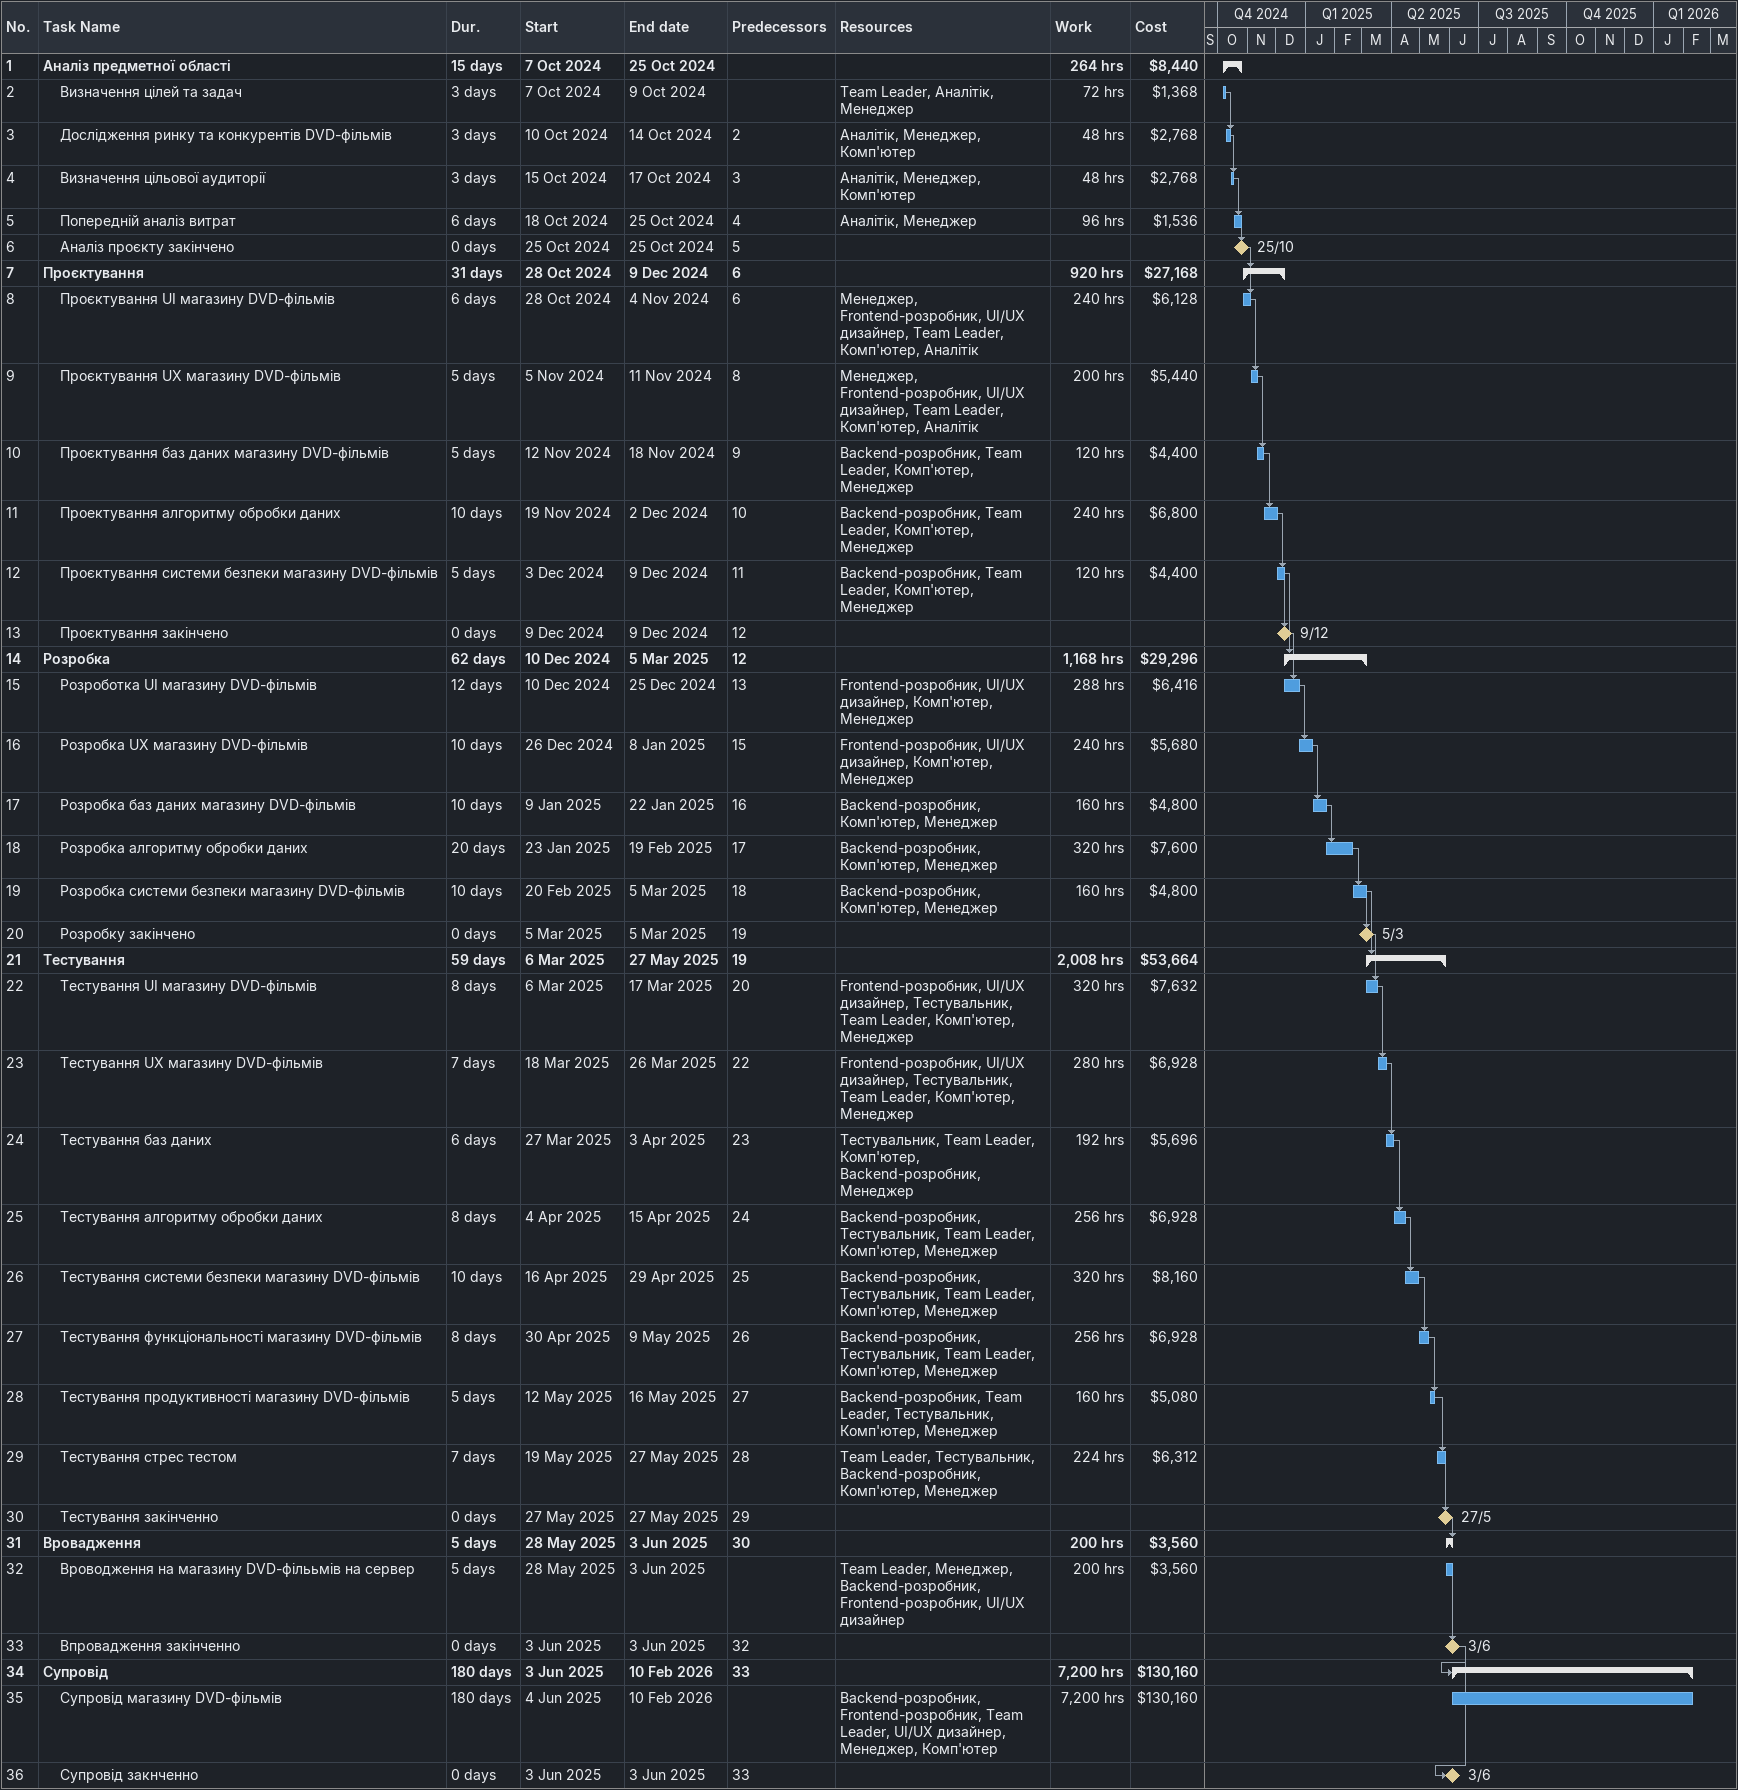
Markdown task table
| ID | Level | Task | Duration | Start | Finish | Predecessors | Resources | Work (h) | Cost ($) |
|---|---|---|---|---|---|---|---|---|---|
| 1 | 1 | **Аналіз предметної області** | 15d | 2024-10-07 | 2024-10-25 |  |  | 264 | 8440 |
| 2 | 2 | Визначення цілей та задач | 3d | 2024-10-07 | 2024-10-09 |  | Team Leader, Аналітік, Менеджер | 72 | 1368 |
| 3 | 2 | Дослідження ринку та конкурентів DVD-фільмів | 3d | 2024-10-10 | 2024-10-14 | 2 | Аналітік, Менеджер, Комп'ютер | 48 | 2768 |
| 4 | 2 | Визначення цільової аудиторії | 3d | 2024-10-15 | 2024-10-17 | 3 | Аналітік, Менеджер, Комп'ютер | 48 | 2768 |
| 5 | 2 | Попередній аналіз витрат | 6d | 2024-10-18 | 2024-10-25 | 4 | Аналітік, Менеджер | 96 | 1536 |
| 6 | 2 | Аналіз проєкту закінчено | 0d | 2024-10-25 | 2024-10-25 | 5 |  |  |  |
| 7 | 1 | **Проєктування** | 31d | 2024-10-28 | 2024-12-09 | 6 |  | 920 | 27168 |
| 8 | 2 | Проєктування UI магазину DVD-фільмів | 6d | 2024-10-28 | 2024-11-04 | 6 | Менеджер, Frontend-розробник, UI/UX дизайнер, Team Leader, Комп'ютер, Аналітік | 240 | 6128 |
| 9 | 2 | Проєктування UX магазину DVD-фільмів | 5d | 2024-11-05 | 2024-11-11 | 8 | Менеджер, Frontend-розробник, UI/UX дизайнер, Team Leader, Комп'ютер, Аналітік | 200 | 5440 |
| 10 | 2 | Проєктування баз даних магазину DVD-фільмів | 5d | 2024-11-12 | 2024-11-18 | 9 | Backend-розробник, Team Leader, Комп'ютер, Менеджер | 120 | 4400 |
| 11 | 2 | Проектування алгоритму обробки даних | 10d | 2024-11-19 | 2024-12-02 | 10 | Backend-розробник, Team Leader, Комп'ютер, Менеджер | 240 | 6800 |
| 12 | 2 | Проєктування системи безпеки магазину DVD-фільмів | 5d | 2024-12-03 | 2024-12-09 | 11 | Backend-розробник, Team Leader, Комп'ютер, Менеджер | 120 | 4400 |
| 13 | 2 | Проєктування закінчено | 0d | 2024-12-09 | 2024-12-09 | 12 |  |  |  |
| 14 | 1 | **Розробка** | 62d | 2024-12-10 | 2025-03-05 | 12 |  | 1168 | 29296 |
| 15 | 2 | Розроботка UI магазину DVD-фільмів | 12d | 2024-12-10 | 2024-12-25 | 13 | Frontend-розробник, UI/UX дизайнер, Комп'ютер, Менеджер | 288 | 6416 |
| 16 | 2 | Розробка UX магазину DVD-фільмів | 10d | 2024-12-26 | 2025-01-08 | 15 | Frontend-розробник, UI/UX дизайнер, Комп'ютер, Менеджер | 240 | 5680 |
| 17 | 2 | Розробка баз даних магазину DVD-фільмів | 10d | 2025-01-09 | 2025-01-22 | 16 | Backend-розробник, Комп'ютер, Менеджер | 160 | 4800 |
| 18 | 2 | Розробка алгоритму обробки даних | 20d | 2025-01-23 | 2025-02-19 | 17 | Backend-розробник, Комп'ютер, Менеджер | 320 | 7600 |
| 19 | 2 | Розробка системи безпеки магазину DVD-фільмів | 10d | 2025-02-20 | 2025-03-05 | 18 | Backend-розробник, Комп'ютер, Менеджер | 160 | 4800 |
| 20 | 2 | Розробку закінчено | 0d | 2025-03-05 | 2025-03-05 | 19 |  |  |  |
| 21 | 1 | **Тестування** | 59d | 2025-03-06 | 2025-05-27 | 19 |  | 2008 | 53664 |
| 22 | 2 | Тестування UI магазину DVD-фільмів | 8d | 2025-03-06 | 2025-03-17 | 20 | Frontend-розробник, UI/UX дизайнер, Тестувальник, Team Leader, Комп'ютер, Менеджер | 320 | 7632 |
| 23 | 2 | Тестування UX магазину DVD-фільмів | 7d | 2025-03-18 | 2025-03-26 | 22 | Frontend-розробник, UI/UX дизайнер, Тестувальник, Team Leader, Комп'ютер, Менеджер | 280 | 6928 |
| 24 | 2 | Тестування баз даних | 6d | 2025-03-27 | 2025-04-03 | 23 | Тестувальник, Team Leader, Комп'ютер, Backend-розробник, Менеджер | 192 | 5696 |
| 25 | 2 | Тестування алгоритму обробки даних | 8d | 2025-04-04 | 2025-04-15 | 24 | Backend-розробник, Тестувальник, Team Leader, Комп'ютер, Менеджер | 256 | 6928 |
| 26 | 2 | Тестування системи безпеки магазину DVD-фільмів | 10d | 2025-04-16 | 2025-04-29 | 25 | Backend-розробник, Тестувальник, Team Leader, Комп'ютер, Менеджер | 320 | 8160 |
| 27 | 2 | Тестування функціональності магазину DVD-фільмів | 8d | 2025-04-30 | 2025-05-09 | 26 | Backend-розробник, Тестувальник, Team Leader, Комп'ютер, Менеджер | 256 | 6928 |
| 28 | 2 | Тестування продуктивності магазину DVD-фільмів | 5d | 2025-05-12 | 2025-05-16 | 27 | Backend-розробник, Team Leader, Тестувальник, Комп'ютер, Менеджер | 160 | 5080 |
| 29 | 2 | Тестування стрес тестом | 7d | 2025-05-19 | 2025-05-27 | 28 | Team Leader, Тестувальник, Backend-розробник, Комп'ютер, Менеджер | 224 | 6312 |
| 30 | 2 | Тестування закінченно | 0d | 2025-05-27 | 2025-05-27 | 29 |  |  |  |
| 31 | 1 | **Вровадження** | 5d | 2025-05-28 | 2025-06-03 | 30 |  | 200 | 3560 |
| 32 | 2 | Вроводження на магазину DVD-філььмів на сервер | 5d | 2025-05-28 | 2025-06-03 |  | Team Leader, Менеджер, Backend-розробник, Frontend-розробник, UI/UX дизайнер | 200 | 3560 |
| 33 | 2 | Впровадження закінченно | 0d | 2025-06-03 | 2025-06-03 | 32 |  |  |  |
| 34 | 1 | **Супровід** | 180d | 2025-06-03 | 2026-02-10 | 33 |  | 7200 | 130160 |
| 35 | 2 | Супровід магазину DVD-фільмів | 180d | 2025-06-04 | 2026-02-10 |  | Backend-розробник, Frontend-розробник, Team Leader, UI/UX дизайнер, Менеджер, Комп'ютер | 7200 | 130160 |
| 36 | 2 | Супровід закнченно | 0d | 2025-06-03 | 2025-06-03 | 33 |  |  |  |
